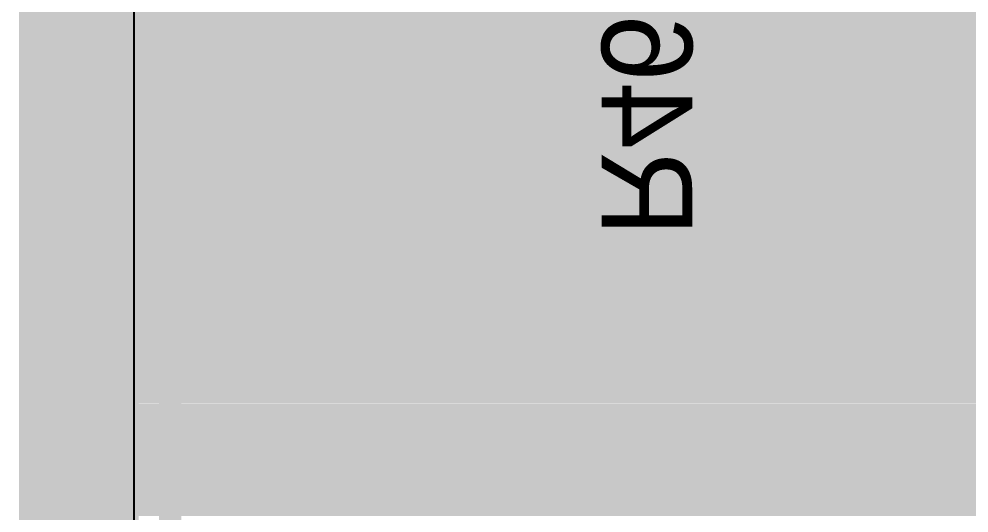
# Model space of a CAD drawing. Header units: millimetres. Extents: x 0.11 to 5.67, y 0.55 to 4.24.
# Drawn here: x 0.6828 to 1.0138, y 2.4844 to 2.6565 of the extents above; entities that cross this region are included whole.
import ezdxf

# ---------------------------------------------------------------- set-up
doc = ezdxf.new("R2010")
doc.units = ezdxf.units.MM
doc.header["$MEASUREMENT"] = 0
for name, color, linetype in [('BottomLayer', 5, 'Continuous'), ('BottomOverlay', 54, 'Continuous'), ('InternalPlane1', 76, 'Continuous'), ('InternalPlane2', 16, 'Continuous'), ('KeepOutLayer', 6, 'Continuous'), ('TopLayer', 1, 'Continuous'), ('TopOverlay', 2, 'Continuous')]:
    doc.layers.add(name, color=color, linetype=linetype)

# ---------------------------------------------------------------- blocks, each defined once
blk = doc.blocks.new('CAP_13_26_237')
at = {"layer": 'TopOverlay', "const_width": 0.00787}
blk.add_lwpolyline([(0.25591, -1.11024), (-0.25591, -1.11024)], dxfattribs=at)

msp = doc.modelspace()

# ---------------------------------------------------------------- linework, layer by layer
at = {"layer": 'BottomLayer', "const_width": 0.00787}
for points in [[(0.72047, 2.49311), (0.72047, 3.97775)], [(0.72047, 2.66043), (1.467, 2.66043)], [(0.72047, 2.65255), (1.56594, 2.65255)], [(0.72047, 2.64468), (1.56594, 2.64468)], [(0.72047, 2.6368), (1.39904, 2.6368)], [(0.72047, 2.62893), (1.38194, 2.62893)], [(0.72047, 2.62106), (1.37407, 2.62106)], [(0.72047, 2.61318), (1.36622, 2.61318)], [(0.72047, 2.60531), (1.36142, 2.60531)], [(0.72047, 2.59743), (1.35998, 2.59743)], [(0.72047, 2.58956), (1.35998, 2.58956)], [(0.72047, 2.58169), (1.35998, 2.58169)], [(0.72047, 2.57381), (1.35998, 2.57381)], [(0.72047, 2.56594), (1.35998, 2.56594)], [(0.72047, 2.55806), (1.35998, 2.55806)], [(0.72047, 2.55019), (1.35998, 2.55019)], [(0.72047, 2.54232), (1.35998, 2.54232)], [(0.72047, 2.53444), (1.35998, 2.53444)], [(0.72047, 2.52657), (1.35998, 2.52657)], [(0.72047, 2.51869), (1.35998, 2.51869)], [(0.72047, 2.51082), (1.35998, 2.51082)], [(0.72047, 2.50295), (1.35998, 2.50295)], [(0.72047, 2.49507), (1.35998, 2.49507)], [(0.72047, 2.49311), (1.35998, 2.49311)]]:
    msp.add_lwpolyline(points, dxfattribs=at)
at = {"layer": 'BottomLayer', "const_width": 0.00394}
for points in [[(0.7185, 2.65255, 1), (0.72244, 2.65255, 1)], [(0.7185, 2.64468, 1), (0.72244, 2.64468, 1)], [(0.7185, 2.6368, 1), (0.72244, 2.6368, 1)], [(0.7185, 2.62893, 1), (0.72244, 2.62893, 1)], [(0.7185, 2.62106, 1), (0.72244, 2.62106, 1)], [(0.7185, 2.61318, 1), (0.72244, 2.61318, 1)], [(0.7185, 2.60531, 1), (0.72244, 2.60531, 1)], [(0.7185, 2.59743, 1), (0.72244, 2.59743, 1)], [(0.7185, 2.58956, 1), (0.72244, 2.58956, 1)], [(0.7185, 2.58169, 1), (0.72244, 2.58169, 1)], [(0.7185, 2.57381, 1), (0.72244, 2.57381, 1)], [(0.7185, 2.56594, 1), (0.72244, 2.56594, 1)], [(0.7185, 2.55806, 1), (0.72244, 2.55806, 1)], [(0.7185, 2.55019, 1), (0.72244, 2.55019, 1)], [(0.7185, 2.54232, 1), (0.72244, 2.54232, 1)], [(0.7185, 2.53444, 1), (0.72244, 2.53444, 1)], [(0.7185, 2.52657, 1), (0.72244, 2.52657, 1)], [(0.7185, 2.51869, 1), (0.72244, 2.51869, 1)], [(0.7185, 2.51082, 1), (0.72244, 2.51082, 1)], [(0.7185, 2.50295, 1), (0.72244, 2.50295, 1)], [(0.7185, 2.49507, 1), (0.72244, 2.49507, 1)], [(0.7185, 2.49311, 1), (0.72244, 2.49311, 1)], [(0.7185, 2.49311, 1), (0.72244, 2.49311, 1)]]:
    msp.add_lwpolyline(points, format="xyb", close=True, dxfattribs=at)
at = {"layer": 'InternalPlane1'}
msp.add_line((0.72285, 0.64116), (0.72285, 4.14427), dxfattribs=at)
at = {"layer": 'InternalPlane1', "const_width": 0.04}
msp.add_lwpolyline([(0.70276, 0.62106), (0.70276, 4.16437)], dxfattribs=at)
at = {"layer": 'InternalPlane2'}
msp.add_line((0.72285, 2.1467), (0.72285, 4.14427), dxfattribs=at)
at = {"layer": 'InternalPlane2', "const_width": 0.04}
msp.add_lwpolyline([(0.70276, 0.62106), (0.70276, 4.16437)], dxfattribs=at)
at = {"layer": 'KeepOutLayer', "const_width": 0.00787}
msp.add_lwpolyline([(0.70276, 0.62106), (0.70276, 4.16437)], dxfattribs=at)
at = {"layer": 'TopLayer', "const_width": 0.00787}
for points in [[(0.72047, 2.1565), (0.72047, 2.67224)], [(0.72047, 2.66043), (1.7185, 2.66043)], [(0.72047, 2.65255), (1.7185, 2.65255)], [(0.72047, 2.64468), (1.7185, 2.64468)], [(0.72047, 2.6368), (1.7185, 2.6368)], [(0.72047, 2.62893), (1.7185, 2.62893)], [(0.72047, 2.62106), (1.7185, 2.62106)], [(0.72047, 2.61318), (1.7185, 2.61318)], [(0.72047, 2.60531), (1.7185, 2.60531)], [(0.72047, 2.59743), (1.7185, 2.59743)], [(0.72047, 2.58956), (1.7185, 2.58956)], [(0.72047, 2.58169), (1.7185, 2.58169)], [(0.72047, 2.57381), (1.7185, 2.57381)], [(0.72047, 2.56594), (1.7185, 2.56594)], [(0.72047, 2.55806), (1.7185, 2.55806)], [(0.72047, 2.55019), (1.7185, 2.55019)], [(0.72047, 2.54232), (1.7185, 2.54232)], [(0.72047, 2.53444), (1.7185, 2.53444)], [(0.72047, 2.52657), (1.7185, 2.52657)], [(0.72047, 2.51869), (1.7185, 2.51869)], [(0.72047, 2.51082), (1.7185, 2.51082)], [(0.72047, 2.50295), (1.7185, 2.50295)], [(0.72047, 2.49507), (1.7185, 2.49507)], [(0.72047, 2.4872), (1.7185, 2.4872)]]:
    msp.add_lwpolyline(points, dxfattribs=at)
at = {"layer": 'TopLayer', "const_width": 0.00394}
for points in [[(0.7185, 2.65255, 1), (0.72244, 2.65255, 1)], [(0.7185, 2.64468, 1), (0.72244, 2.64468, 1)], [(0.7185, 2.6368, 1), (0.72244, 2.6368, 1)], [(0.7185, 2.62893, 1), (0.72244, 2.62893, 1)], [(0.7185, 2.62106, 1), (0.72244, 2.62106, 1)], [(0.7185, 2.61318, 1), (0.72244, 2.61318, 1)], [(0.7185, 2.60531, 1), (0.72244, 2.60531, 1)], [(0.7185, 2.59743, 1), (0.72244, 2.59743, 1)], [(0.7185, 2.58956, 1), (0.72244, 2.58956, 1)], [(0.7185, 2.58169, 1), (0.72244, 2.58169, 1)], [(0.7185, 2.57381, 1), (0.72244, 2.57381, 1)], [(0.7185, 2.56594, 1), (0.72244, 2.56594, 1)], [(0.7185, 2.55806, 1), (0.72244, 2.55806, 1)], [(0.7185, 2.55019, 1), (0.72244, 2.55019, 1)], [(0.7185, 2.54232, 1), (0.72244, 2.54232, 1)], [(0.7185, 2.53444, 1), (0.72244, 2.53444, 1)], [(0.7185, 2.52657, 1), (0.72244, 2.52657, 1)], [(0.7185, 2.51869, 1), (0.72244, 2.51869, 1)], [(0.7185, 2.51082, 1), (0.72244, 2.51082, 1)], [(0.7185, 2.50295, 1), (0.72244, 2.50295, 1)], [(0.7185, 2.49507, 1), (0.72244, 2.49507, 1)], [(0.7185, 2.4872, 1), (0.72244, 2.4872, 1)]]:
    msp.add_lwpolyline(points, format="xyb", close=True, dxfattribs=at)

# ---------------------------------------------------------------- block references
at = {"rotation": 270}
msp.add_blockref('CAP_13_26_237', (1.84567, 2.41634), dxfattribs=at)

# ---------------------------------------------------------------- texts
at = {"layer": 'BottomOverlay', "text_generation_flag": 2}
msp.add_text('R46', height=0.031496, rotation=270, dxfattribs=at).set_placement((0.88583, 2.58071))

doc.saveas('drawing.dxf')
